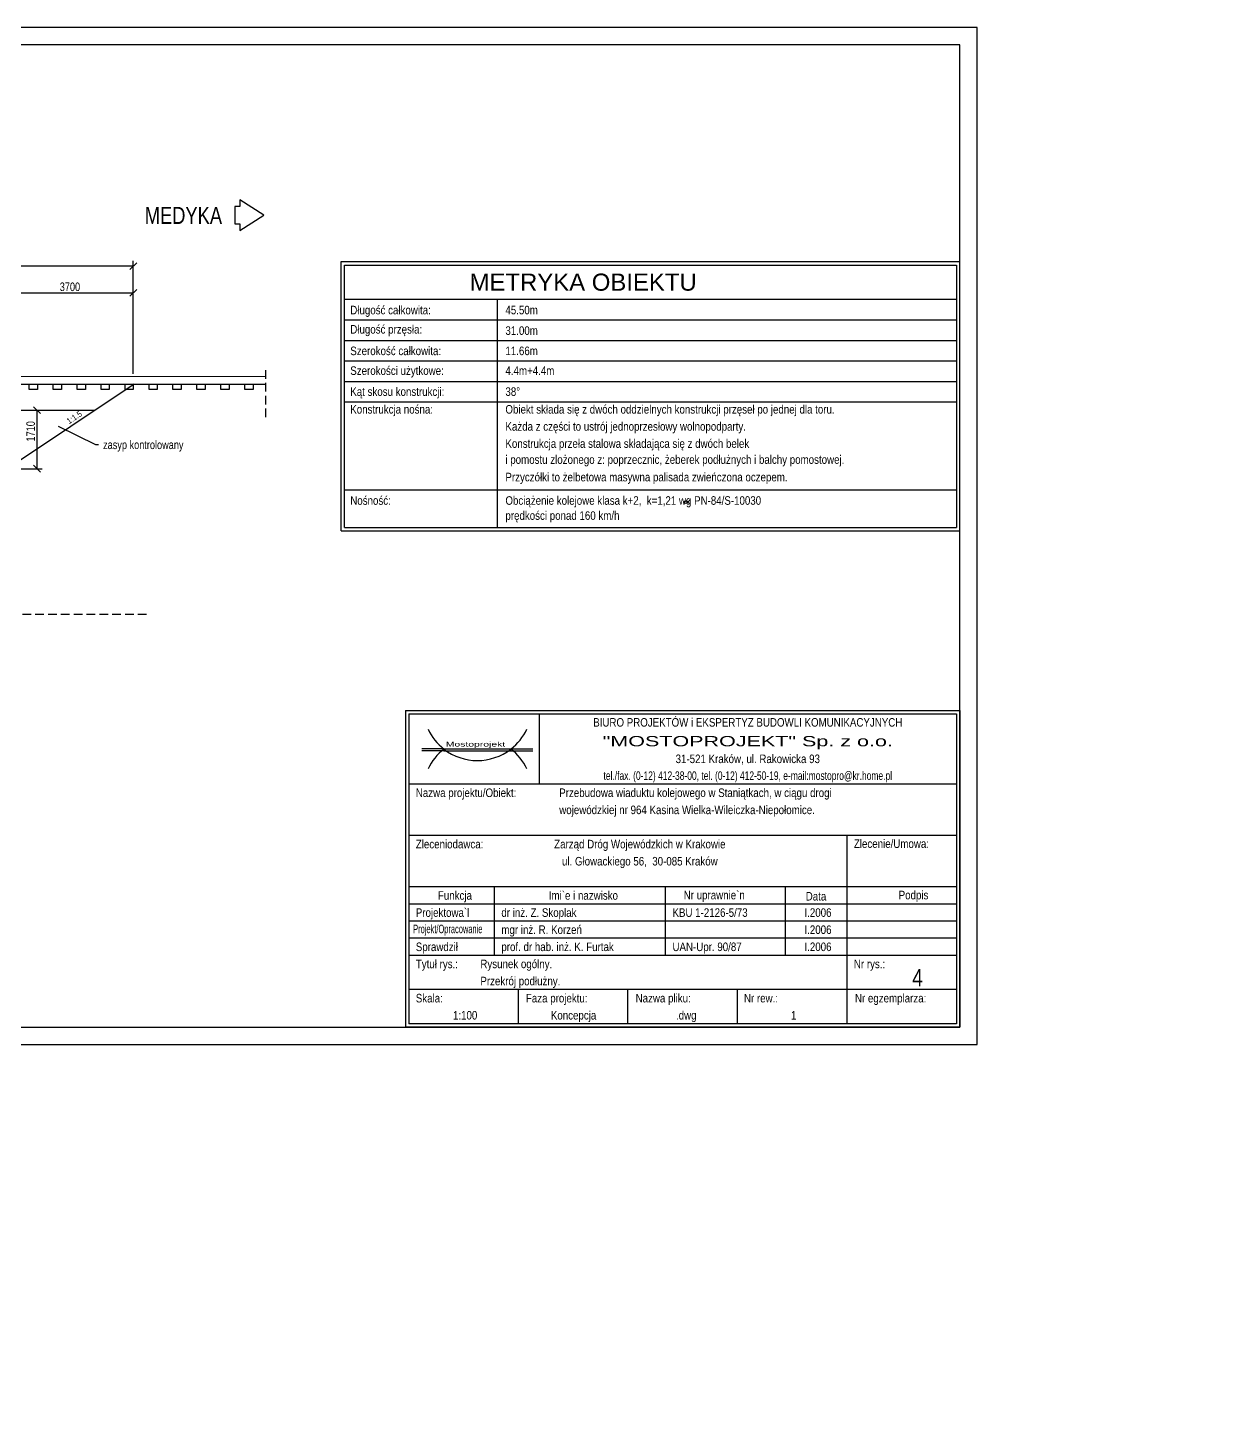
# Model space of a CAD drawing. Header units: millimetres. Extents: x -1069826 to 2704411, y -432732 to 412301.
# Drawn here: x 1677454 to 1712335, y -49615 to -9282 of the extents above; entities that cross this region are included whole.
import ezdxf
from ezdxf.enums import TextEntityAlignment as Align

# ---------------------------------------------------------------- set-up
doc = ezdxf.new("R2010")
doc.units = ezdxf.units.MM
doc.header["$LTSCALE"] = 1000
doc.header["$MEASUREMENT"] = 0
doc.linetypes.add('HIDDEN', pattern=[0.375, 0.25, -0.125])
for name, color, linetype in [('0-RAM-L', 7, 'Continuous'), ('0-RAM-T', 7, 'Continuous'), ('0-T', 7, 'Continuous'), ('0-T0-T', 7, 'Continuous'), ('0-XX0-T', 7, 'Continuous'), ('00XX00-S', 7, 'Continuous'), ('61_RZEDNE-T', 7, 'Continuous'), ('DROGO-T', 7, 'Continuous'), ('WIADUKT', 7, 'Continuous')]:
    doc.layers.add(name, color=color, linetype=linetype)
doc.styles.add('CDMSTYLE', font='CDMSIMPL', dxfattribs={"width": 0.8, "bigfont": 'CDMBIGPL'})
doc.styles.add('PAWEL', font='arial.ttf')
doc.dimstyles.new('CDMOG-MM-100', dxfattribs={"dimscale": 100, "dimtxt": 2.5, "dimasz": 2, "dimexe": 1.5, "dimexo": 3, "dimgap": 0.5, "dimtad": 1, "dimdec": 0, "dimrnd": 1, "dimzin": 1, "dimdsep": 46, "dimtxsty": 'CDMSTYLE', "dimblk": 'OBLIQUE', "dimblk1": 'OBLIQUE', "dimblk2": 'OBLIQUE', "dimsah": 1, "dimcen": -2.5, "dimclrd": 9, "dimclre": 9, "dimclrt": 9, "dimadec": 0, "dimazin": 0, "dimtfac": 1, "dimtmove": 2, "dimatfit": 3, "dimldrblk": 'OBLIQUE', "dimfxl": 1, "dimtvp": 1, "dimtolj": 1, "dimtzin": 0, "dimarcsym": 0})
doc.dimstyles.new('CDMZB-MM-100', dxfattribs={"dimscale": 100, "dimtxt": 2.5, "dimasz": 1, "dimexe": 1.5, "dimexo": 5, "dimgap": 0.5, "dimtad": 1, "dimdec": 0, "dimrnd": 1, "dimzin": 1, "dimdsep": 46, "dimtxsty": 'CDMSTYLE', "dimblk": 'OBLIQUE', "dimblk1": 'OBLIQUE', "dimblk2": 'OBLIQUE', "dimsah": 1, "dimtsz": 1, "dimcen": -2.5, "dimclrd": 9, "dimclre": 9, "dimclrt": 9, "dimadec": 0, "dimazin": 0, "dimtfac": 1, "dimtmove": 2, "dimatfit": 3, "dimldrblk": 'OBLIQUE', "dimfxl": 1, "dimtvp": 1, "dimtolj": 1, "dimtzin": 0, "dimarcsym": 0})

# ---------------------------------------------------------------- blocks, each defined once
blk = doc.blocks.new('*D497')
at = {"color": 9, "linetype": 'ByBlock', "transparency": 16777216}
for p, q in [((1010517, -21403), (1010517, -22116)), ((1043258, -21384), (1043258, -22116)), ((1010717, -21966), (1043058, -21966))]:
    blk.add_line(p, q, dxfattribs=at)
for points in [[(1010717, -21933), (1010717, -21999), (1010517, -21966)], [(1043058, -21933), (1043058, -21999), (1043258, -21966)]]:
    blk.add_solid(points, dxfattribs=at)
at = {"layer": 'Defpoints', "color": 0, "linetype": 'ByBlock', "transparency": 16777216}
for p in [(1043258, -21084, 0), (1010517, -21103, 0), (1043258, -21966)]:
    blk.add_point(p, dxfattribs=at)
at = {"color": 9, "linetype": 'ByBlock', "transparency": 16777216, "insert": (1026888, -21791), "char_height": 250, "attachment_point": 5, "style": 'CDMSTYLE'}
blk.add_mtext('\\A1;32740', dxfattribs=at)
blk = doc.blocks.new('_OBLIQUE')
at = {"color": 0, "linetype": 'ByBlock'}
blk.add_line((-0.5, -0.5), (0.5, 0.5), dxfattribs=at)
blk = doc.blocks.new('*D480')
at = {"color": 9, "linetype": 'ByBlock', "transparency": 16777216}
for p, q in [((1020270, -21298), (1020270, -21674)), ((1020170, -21624), (1020370, -21424)), ((1030330, -21524), (1020270, -21524)), ((1030230, -21624), (1030430, -21424)), ((1030330, -21371), (1030330, -21674))]:
    blk.add_line(p, q, dxfattribs=at)
at = {"layer": 'Defpoints', "color": 0, "linetype": 'ByBlock', "transparency": 16777216}
for p in [(1020270, -20798), (1030330, -20871), (1020270, -21524)]:
    blk.add_point(p, dxfattribs=at)
at = {"color": 9, "linetype": 'ByBlock', "transparency": 16777216, "insert": (1025300, -21349), "char_height": 250, "attachment_point": 5, "style": 'CDMSTYLE'}
blk.add_mtext('\\A1;\\C1;10060', dxfattribs=at)
blk = doc.blocks.new('*D471')
at = {"color": 9, "linetype": 'ByBlock', "transparency": 16777216}
for p, q in [((1017680, -14146), (1017680, -14156)), ((1022760, -14146), (1022760, -14156)), ((1017580, -14406), (1017780, -14206)), ((1017680, -14306), (1022760, -14306)), ((1022660, -14406), (1022860, -14206))]:
    blk.add_line(p, q, dxfattribs=at)
at = {"layer": 'Defpoints', "color": 0, "linetype": 'ByBlock', "transparency": 16777216}
for p in [(1022760, -14306), (1017680, -14646), (1022760, -14646)]:
    blk.add_point(p, dxfattribs=at)
at = {"color": 9, "linetype": 'ByBlock', "transparency": 16777216, "insert": (1020029, -14089), "char_height": 250, "attachment_point": 5, "style": 'CDMSTYLE'}
blk.add_mtext('\\A1;5080', dxfattribs=at)
blk = doc.blocks.new('*D470')
at = {"color": 9, "linetype": 'ByBlock', "transparency": 16777216}
for p, q in [((1020560, -18589), (1020560, -17858)), ((1024960, -18589), (1024960, -17858)), ((1020460, -18108), (1020660, -17908)), ((1020560, -18008), (1024960, -18008)), ((1024860, -18108), (1025060, -17908))]:
    blk.add_line(p, q, dxfattribs=at)
at = {"layer": 'Defpoints', "color": 0, "linetype": 'ByBlock', "transparency": 16777216}
for p in [(1024960, -18008), (1020560, -19089), (1024960, -19089)]:
    blk.add_point(p, dxfattribs=at)
at = {"color": 9, "linetype": 'ByBlock', "transparency": 16777216, "insert": (1023229, -17821), "char_height": 250, "attachment_point": 5, "style": 'CDMSTYLE'}
blk.add_mtext('\\A1;\\C1;4400', dxfattribs=at)
blk = doc.blocks.new('*D478')
at = {"color": 9, "linetype": 'ByBlock', "transparency": 16777216}
for p, q in [((1015226, -21296), (1015226, -21674)), ((1020270, -21298), (1020270, -21674)), ((1015126, -21624), (1015326, -21424)), ((1020270, -21524), (1015226, -21524)), ((1020170, -21624), (1020370, -21424))]:
    blk.add_line(p, q, dxfattribs=at)
at = {"layer": 'Defpoints', "color": 0, "linetype": 'ByBlock', "transparency": 16777216}
for p in [(1015226, -20796), (1020270, -20798), (1015226, -21524)]:
    blk.add_point(p, dxfattribs=at)
at = {"color": 9, "linetype": 'ByBlock', "transparency": 16777216, "insert": (1017748, -21349), "char_height": 250, "attachment_point": 5, "style": 'CDMSTYLE'}
blk.add_mtext('\\A1;5044', dxfattribs=at)
blk = doc.blocks.new('*D474')
at = {"color": 9, "linetype": 'ByBlock', "transparency": 16777216}
for p, q in [((1019880, -17851), (1019880, -17858)), ((1020560, -17886), (1020560, -17858)), ((1019780, -18108), (1019980, -17908)), ((1020560, -18008), (1019880, -18008)), ((1020460, -18108), (1020660, -17908))]:
    blk.add_line(p, q, dxfattribs=at)
at = {"layer": 'Defpoints', "color": 0, "linetype": 'ByBlock', "transparency": 16777216}
for p in [(1019880, -18008), (1019880, -18351), (1020560, -18386)]:
    blk.add_point(p, dxfattribs=at)
at = {"color": 9, "linetype": 'ByBlock', "transparency": 16777216, "insert": (1020220, -17833), "char_height": 250, "attachment_point": 5, "style": 'CDMSTYLE'}
blk.add_mtext('\\A1;680', dxfattribs=at)
blk = doc.blocks.new('*D479')
at = {"color": 9, "linetype": 'ByBlock', "transparency": 16777216}
for p, q in [((1015480, -18135), (1015480, -17858)), ((1019880, -18135), (1019880, -17858)), ((1015380, -18108), (1015580, -17908)), ((1015480, -18008), (1019880, -18008)), ((1019780, -18108), (1019980, -17908))]:
    blk.add_line(p, q, dxfattribs=at)
at = {"layer": 'Defpoints', "color": 0, "linetype": 'ByBlock', "transparency": 16777216}
for p in [(1019880, -18008), (1015480, -18635), (1019880, -18635)]:
    blk.add_point(p, dxfattribs=at)
at = {"color": 9, "linetype": 'ByBlock', "transparency": 16777216, "insert": (1018082, -17816), "char_height": 250, "attachment_point": 5, "style": 'CDMSTYLE'}
blk.add_mtext('\\A1;4400', dxfattribs=at)
blk = doc.blocks.new('*D481')
at = {"color": 9, "linetype": 'ByBlock', "transparency": 16777216}
for p, q in [((1035374, -21298), (1035374, -21674)), ((1030230, -21624), (1030430, -21424)), ((1030330, -21524), (1035374, -21524)), ((1035274, -21624), (1035474, -21424)), ((1030330, -21750), (1030330, -21674))]:
    blk.add_line(p, q, dxfattribs=at)
at = {"layer": 'Defpoints', "color": 0, "linetype": 'ByBlock', "transparency": 16777216}
for p in [(1035374, -20798), (1030330, -21250), (1035374, -21524)]:
    blk.add_point(p, dxfattribs=at)
at = {"color": 9, "linetype": 'ByBlock', "transparency": 16777216, "insert": (1032852, -21349), "char_height": 250, "attachment_point": 5, "style": 'CDMSTYLE'}
blk.add_mtext('\\A1;5044', dxfattribs=at)
blk = doc.blocks.new('*D477')
at = {"color": 9, "linetype": 'ByBlock', "transparency": 16777216}
for p, q in [((1030040, -17851), (1030040, -17858)), ((1030720, -17851), (1030720, -17858)), ((1029940, -18108), (1030140, -17908)), ((1030040, -18008), (1030720, -18008)), ((1030620, -18108), (1030820, -17908))]:
    blk.add_line(p, q, dxfattribs=at)
at = {"layer": 'Defpoints', "color": 0, "linetype": 'ByBlock', "transparency": 16777216}
for p in [(1030720, -18008), (1030040, -18351), (1030720, -18351)]:
    blk.add_point(p, dxfattribs=at)
at = {"color": 9, "linetype": 'ByBlock', "transparency": 16777216, "insert": (1030380, -17833), "char_height": 250, "attachment_point": 5, "style": 'CDMSTYLE'}
blk.add_mtext('\\A1;680', dxfattribs=at)
blk = doc.blocks.new('*D476')
at = {"color": 9, "linetype": 'ByBlock', "transparency": 16777216}
for p, q in [((1027840, -14146), (1027840, -14156)), ((1032920, -14146), (1032920, -14156)), ((1027740, -14406), (1027940, -14206)), ((1032920, -14306), (1027840, -14306)), ((1032820, -14406), (1033020, -14206))]:
    blk.add_line(p, q, dxfattribs=at)
at = {"layer": 'Defpoints', "color": 0, "linetype": 'ByBlock', "transparency": 16777216}
for p in [(1027840, -14306), (1027840, -14646), (1032920, -14646)]:
    blk.add_point(p, dxfattribs=at)
at = {"color": 9, "linetype": 'ByBlock', "transparency": 16777216, "insert": (1030572, -14065), "char_height": 250, "attachment_point": 5, "style": 'CDMSTYLE'}
blk.add_mtext('\\A1;5080', dxfattribs=at)
blk = doc.blocks.new('*D475')
at = {"color": 9, "linetype": 'ByBlock', "transparency": 16777216}
for p, q in [((1030720, -18135), (1030720, -17858)), ((1035120, -18135), (1035120, -17858)), ((1030620, -18108), (1030820, -17908)), ((1035120, -18008), (1030720, -18008)), ((1035020, -18108), (1035220, -17908))]:
    blk.add_line(p, q, dxfattribs=at)
at = {"layer": 'Defpoints', "color": 0, "linetype": 'ByBlock', "transparency": 16777216}
for p in [(1030720, -18008), (1030720, -18635), (1035120, -18635)]:
    blk.add_point(p, dxfattribs=at)
at = {"color": 9, "linetype": 'ByBlock', "transparency": 16777216, "insert": (1032590, -17809), "char_height": 250, "attachment_point": 5, "style": 'CDMSTYLE'}
blk.add_mtext('\\A1;4400', dxfattribs=at)
blk = doc.blocks.new('*D473')
at = {"color": 9, "linetype": 'ByBlock', "transparency": 16777216}
for p, q in [((1024960, -17691), (1024960, -17858)), ((1025640, -17985), (1025640, -17858)), ((1024860, -18108), (1025060, -17908)), ((1025640, -18008), (1024960, -18008)), ((1025540, -18108), (1025740, -17908))]:
    blk.add_line(p, q, dxfattribs=at)
at = {"layer": 'Defpoints', "color": 0, "linetype": 'ByBlock', "transparency": 16777216}
for p in [(1024960, -18008), (1024960, -18191), (1025640, -18485)]:
    blk.add_point(p, dxfattribs=at)
at = {"color": 9, "linetype": 'ByBlock', "transparency": 16777216, "insert": (1025300, -17833), "char_height": 250, "attachment_point": 5, "style": 'CDMSTYLE'}
blk.add_mtext('\\A1;\\C1;680', dxfattribs=at)
blk = doc.blocks.new('*D472')
at = {"color": 9, "linetype": 'ByBlock', "transparency": 16777216}
for p, q in [((1025640, -18135), (1025640, -17858)), ((1030040, -18135), (1030040, -17858)), ((1025540, -18108), (1025740, -17908)), ((1030040, -18008), (1025640, -18008)), ((1029940, -18108), (1030140, -17908))]:
    blk.add_line(p, q, dxfattribs=at)
at = {"layer": 'Defpoints', "color": 0, "linetype": 'ByBlock', "transparency": 16777216}
for p in [(1025640, -18008), (1025640, -18635), (1030040, -18635)]:
    blk.add_point(p, dxfattribs=at)
at = {"color": 9, "linetype": 'ByBlock', "transparency": 16777216, "insert": (1028252, -17804), "char_height": 250, "attachment_point": 5, "style": 'CDMSTYLE'}
blk.add_mtext('\\A1;\\C1;4400', dxfattribs=at)
blk = doc.blocks.new('*D469')
at = {"color": 9, "linetype": 'ByBlock', "transparency": 16777216}
for p, q in [((1022760, -14146), (1022760, -14156)), ((1027840, -14146), (1027840, -14156)), ((1022660, -14406), (1022860, -14206)), ((1022760, -14306), (1027840, -14306)), ((1027740, -14406), (1027940, -14206))]:
    blk.add_line(p, q, dxfattribs=at)
at = {"layer": 'Defpoints', "color": 0, "linetype": 'ByBlock', "transparency": 16777216}
for p in [(1027840, -14306), (1022760, -14646), (1027840, -14646)]:
    blk.add_point(p, dxfattribs=at)
at = {"color": 9, "linetype": 'ByBlock', "transparency": 16777216, "insert": (1025109, -14123), "char_height": 250, "attachment_point": 5, "style": 'CDMSTYLE'}
blk.add_mtext('\\A1;\\C1;5080', dxfattribs=at)
blk = doc.blocks.new('MOST_TAB_SKOP')
at = {"color": 9, "lineweight": 25}
for p, q in [((-167, 97.56), (-5, 97.56)), ((-167, 97.56), (-167, 5)), ((-5, 97.56), (-5, 5)), ((-166, 96.56), (-6, 96.56)), ((-166, 96.56), (-166, 6)), ((-128, 96.56), (-128, 76)), ((-6, 96.56), (-6, 6)), ((-6, 76), (-166, 76)), ((-6, 61), (-166, 61)), ((-38, 6), (-38, 61)), ((-6, 46), (-166, 46)), ((-141, 26), (-141, 46)), ((-91, 26), (-91, 46)), ((-56, 26), (-56, 46)), ((-6, 41), (-166, 41)), ((-6, 36), (-166, 36)), ((-6, 31), (-166, 31)), ((-6, 26), (-166, 26)), ((-6, 16), (-166, 16)), ((-134, 6), (-134, 16)), ((-102, 6), (-102, 16)), ((-70, 6), (-70, 16)), ((-5, 5), (-167, 5)), ((-6, 6), (-166, 6))]:
    blk.add_line(p, q, dxfattribs=at)
at = {"color": 1}
for p, q in [((-155.8, 86.28), (-162.22, 86.28)), ((-155.8, 86.28), (-136.2, 86.28)), ((-136.2, 86.28), (-129.78, 86.28))]:
    blk.add_line(p, q, dxfattribs=at)
at = {"color": 40}
for p, q in [((-155.8, 85.78), (-162.22, 85.78)), ((-155.8, 85.78), (-136.2, 85.78)), ((-136.2, 85.78), (-129.78, 85.78))]:
    blk.add_line(p, q, dxfattribs=at)
at = {"color": 9}
for centre, start, end in [((-146, 98.85), 205.1289, 232.0684), ((-146, 73.7), 25.1289, 52.0684)]:
    blk.add_arc(centre, 15.94, start, end, dxfattribs=at)
at = {"color": 5}
for centre, start, end in [((-146, 98.85), 307.9316, 334.8711), ((-146, 73.7), 127.9316, 154.8711), ((-146, 98.85), 232.0684, 307.9316)]:
    blk.add_arc(centre, 15.94, start, end, dxfattribs=at)
at = {"color": 3, "style": 'CDMSTYLE', "width": 0.85}
for s, p in [('BIURO PROJEKTÓW i EKSPERTYZ BUDOWLI KOMUNIKACYJNYCH', (-67, 92.81)), ('31-521 Kraków, ul. Rakowicka 93', (-67, 82.16))]:
    blk.add_text(s, height=2.5, dxfattribs=at).set_placement(p, align=Align.CENTER)
at = {"color": 1, "style": 'PAWEL', "width": 1.5}
blk.add_text('"MOSTOPROJEKT" Sp. z o.o.', height=3, dxfattribs=at).set_placement((-67, 87.07), align=Align.CENTER)
at = {"color": 9, "style": 'PAWEL', "width": 1.55}
blk.add_text('Mostoprojekt', height=1.4, dxfattribs=at).set_placement((-155.23, 86.99))
at = {"color": 2, "style": 'CDMSTYLE', "width": 0.74}
blk.add_text('tel./fax. (0-12) 412-38-00, tel. (0-12) 412-50-19, e-mail:mostopro@kr.home.pl', height=2.5, dxfattribs=at).set_placement((-67, 77.25), align=Align.CENTER)
at = {"color": 1, "linetype": 'Continuous', "lineweight": 25, "style": 'CDMSTYLE'}
for s, width, p in [('Nazwa projektu/Obiekt:', 0.85, (-164, 72.25)), ('Zleceniodawca:', 0.85, (-164, 57.25)), ('Zlecenie/Umowa:', 0.85, (-36, 57.37)), ('Funkcja', 0.85, (-157.54, 42.25)), ('Imi`e i nazwisko', 0.85, (-125.14, 42.25)), ('Nr uprawnie`n', 0.85, (-85.72, 42.36)), ('Data', 0.85, (-50.07, 42.02)), ('Podpis', 0.85, (-22.91, 42.37)), ('Projektowa`l', 0.85, (-164, 37.25)), ('Projekt/Opracowanie', 0.6, (-164.77, 32.47)), ('Sprawdził', 0.85, (-164, 27.25)), ('Tytuł rys.:', 0.85, (-164, 22.25)), ('Nr rys.:', 0.85, (-36, 22.25)), ('Skala:', 0.85, (-164, 12.25)), ('Faza projektu:', 0.85, (-131.83, 12.25)), ('Nazwa pliku:', 0.85, (-99.77, 12.25)), ('Nr rew.:', 0.85, (-68.11, 12.25)), ('Nr egzemplarza:', 0.85, (-35.68, 12.25))]:
    blk.add_text(s, height=2.5, dxfattribs=dict(at, width=width)).set_placement(p)
at = {"color": 3, "lineweight": 25, "style": 'CDMSTYLE', "width": 0.85}
for tag, p in [('OBIEKT1', (-122.09, 72.25)), ('OBIEKT2', (-122.09, 67.25)), ('OBIEKT3', (-122.09, 62.25)), ('GŁÓWNY_PROJEKTANT', (-139, 37.25)), ('UPRAW1', (-89, 37.25)), ('PROJEKTANT', (-139, 32.25)), ('UPRAW2', (-89, 32.25)), ('SPRAWDZIŁ', (-139, 27.25)), ('UPRAW3', (-89, 27.25)), ('NAZWARYS1', (-145.13, 22.25)), ('NAZWARYS2', (-145.13, 17.25))]:
    blk.add_attdef(tag, p, '', height=2.5, dxfattribs=at)
for tag, p in [('ZLECENIODAWCA1', (-98.54, 57.25)), ('ZLECENIODAWCA2', (-98.54, 52.25)), ('ZLEC1', (-21.49, 52.25)), ('ZLECENIODAWCA3', (-98.54, 47.25)), ('ZLEC2', (-21.49, 47.25)), ('DATA', (-46.49, 37.25)), ('DATA', (-46.49, 32.25)), ('DATA', (-46.49, 27.25)), ('SKALA', (-149.58, 7.25)), ('FAZA', (-117.91, 7.25)), ('NUMER', (-53.59, 7.25))]:
    blk.add_attdef(tag, text='', height=2.5, dxfattribs=at).set_placement(p, align=Align.CENTER)
at = {"color": 4, "linetype": 'Continuous', "style": 'CDMSTYLE', "width": 0.85}
blk.add_attdef('NUMER', text='', height=5, dxfattribs=at).set_placement((-17.41, 16.97), align=Align.CENTER)
at = {"color": 2, "lineweight": 25, "style": 'CDMSTYLE', "width": 0.85}
blk.add_attdef('NAZPLIKU', text='', height=2.5, dxfattribs=at).set_placement((-84.98, 7.25), align=Align.CENTER)
blk = doc.blocks.new('*D563')
at = {"color": 9, "linetype": 'ByBlock', "transparency": 16777216}
for p, q in [((1672841, -16729), (1672841, -16099)), ((1680541, -17932), (1680541, -16099)), ((1680541, -16249), (1672841, -16249))]:
    blk.add_line(p, q, dxfattribs=at)
at = {"layer": 'Defpoints', "color": 0, "linetype": 'ByBlock', "transparency": 16777216}
for p in [(1672841, -16249), (1672841, -17029), (1680541, -18232)]:
    blk.add_point(p, dxfattribs=at)
at = {"color": 9, "linetype": 'ByBlock', "transparency": 16777216, "xscale": 200, "yscale": 200, "zscale": 200, "rotation": 180}
blk.add_blockref('_OBLIQUE', (1672841, -16249), dxfattribs=at)
at = {"color": 9, "linetype": 'ByBlock', "transparency": 16777216, "xscale": 200, "yscale": 200, "zscale": 200}
blk.add_blockref('_OBLIQUE', (1680541, -16249), dxfattribs=at)
at = {"color": 9, "linetype": 'ByBlock', "transparency": 16777216, "insert": (1676691, -16074), "char_height": 250, "attachment_point": 5, "style": 'CDMSTYLE'}
blk.add_mtext('\\A1;7700', dxfattribs=at)
blk = doc.blocks.new('*D562')
at = {"color": 9, "linetype": 'ByBlock', "transparency": 16777216}
for p, q in [((1676841, -17906), (1676841, -16879)), ((1680541, -19396), (1680541, -16879)), ((1676841, -17029), (1680541, -17029))]:
    blk.add_line(p, q, dxfattribs=at)
at = {"layer": 'Defpoints', "color": 0, "linetype": 'ByBlock', "transparency": 16777216}
for p in [(1680541, -17029), (1676841, -18206), (1680541, -19696)]:
    blk.add_point(p, dxfattribs=at)
at = {"color": 9, "linetype": 'ByBlock', "transparency": 16777216, "xscale": 200, "yscale": 200, "zscale": 200, "rotation": 180}
blk.add_blockref('_OBLIQUE', (1676841, -17029), dxfattribs=at)
at = {"color": 9, "linetype": 'ByBlock', "transparency": 16777216, "xscale": 200, "yscale": 200, "zscale": 200}
blk.add_blockref('_OBLIQUE', (1680541, -17029), dxfattribs=at)
at = {"color": 9, "linetype": 'ByBlock', "transparency": 16777216, "insert": (1678691, -16854), "char_height": 250, "attachment_point": 5, "style": 'CDMSTYLE'}
blk.add_mtext('\\A1;3700', dxfattribs=at)
blk = doc.blocks.new('*D543')
at = {"color": 9, "linetype": 'ByBlock', "transparency": 16777216}
for p, q in [((1676589, -20456), (1677879, -20456)), ((1677729, -22166), (1677729, -20456)), ((1677076, -22166), (1677879, -22166))]:
    blk.add_line(p, q, dxfattribs=at)
at = {"layer": 'Defpoints', "color": 0, "linetype": 'ByBlock', "transparency": 16777216}
for p in [(1676289, -20456), (1677729, -20456), (1676776, -22166)]:
    blk.add_point(p, dxfattribs=at)
at = {"color": 9, "linetype": 'ByBlock', "transparency": 16777216, "xscale": 200, "yscale": 200, "zscale": 200}
for p, rotation in [((1677729, -20456), 90), ((1677729, -22166), 270)]:
    blk.add_blockref('_OBLIQUE', p, dxfattribs=dict(at, rotation=rotation))
at = {"color": 9, "linetype": 'ByBlock', "transparency": 16777216, "insert": (1677544, -21075), "char_height": 250, "attachment_point": 5, "rotation": 90, "style": 'CDMSTYLE'}
blk.add_mtext('\\A1;1710', dxfattribs=at)
blk = doc.blocks.new('A$C534018C8')
at = {"layer": 'DROGO-T', "color": 40, "linetype": 'Continuous'}
dim = blk.add_linear_dim(base=(21010, 5532.9), p1=(862, 6395.9, 0.1), p2=(21010, 6415.1, 0.1), dimstyle='CDMOG-MM-100', dxfattribs=at)
dim.commit()
dim.dimension.update_dxf_attribs({"geometry": '*D497', "text_midpoint": (10936, 5707.9)})
at = {"layer": 'WIADUKT', "color": 40, "linetype": 'Continuous'}
for base, p1, p2, picture, middle in [((8396, 13193.1, 0.1), (3316, 12852.8, 0.1), (8396, 12852.8, 0.1), '*D471', (5664.5, 13410.5, 0.1)), ((13476, 13193.1, 0.1), (18556, 12852.8, 0.1), (13476, 12852.8, 0.1), '*D476', (16207.5, 13433.6, 0.1)), ((5516, 9491.4, 0.1), (1116, 8864, 0.1), (5516, 8864, 0.1), '*D479', (3718.2, 9682.9, 0.1)), ((16356, 9491.4, 0.1), (20756, 8864, 0.1), (16356, 8864, 0.1), '*D475', (18226.2, 9690, 0.1))]:
    dim = blk.add_linear_dim(base=base, p1=p1, p2=p2, dimstyle='CDMZB-MM-100', dxfattribs=at)
    dim.commit()
    dim.dimension.update_dxf_attribs({"geometry": picture, "text_midpoint": middle, "dimtype": 128, "insert": (-1014364.1, 27499)})
for base, p1, p2, picture, middle in [((13476, 13193.1, 0.1), (8396, 12852.8, 0.1), (13476, 12852.8, 0.1), '*D469', (10744.5, 13376.1, 0.1)), ((10596, 9491.4, 0.1), (6196, 8410.4, 0.1), (10596, 8410.4, 0.1), '*D470', (8865.3, 9677.9, 0.1)), ((11276, 9491.4, 0.1), (15676, 8864, 0.1), (11276, 8864, 0.1), '*D472', (13887.6, 9695.3, 0.1))]:
    dim = blk.add_linear_dim(base=base, p1=p1, p2=p2, text='\\C1;<>', dimstyle='CDMZB-MM-100', dxfattribs=at)
    dim.commit()
    dim.dimension.update_dxf_attribs({"geometry": picture, "text_midpoint": middle, "dimtype": 128, "insert": (-1014364.1, 27499)})
for base, p1, p2, picture, middle in [((5516, 9491.4, 0.1), (6196, 9113.4, 0.1), (5516, 9147.8, 0.1), '*D474', (5856, 9666.4, 0.1)), ((16356, 9491.4, 0.1), (15676, 9147.8, 0.1), (16356, 9147.8, 0.1), '*D477', (16016, 9666.4, 0.1)), ((862, 5974.6, 0.1), (5906, 6701.3, 0.1), (862, 6703.4, 0.1), '*D478', (3384, 6149.6, 0.1)), ((21010, 5974.6, 0.1), (15966, 6249, 0.1), (21010, 6701.3, 0.1), '*D481', (18488, 6149.6, 0.1))]:
    dim = blk.add_linear_dim(base=base, p1=p1, p2=p2, dimstyle='CDMZB-MM-100', dxfattribs=at)
    dim.commit()
    dim.dimension.update_dxf_attribs({"geometry": picture, "text_midpoint": middle, "insert": (-1014364.1, 27499)})
for base, p1, p2, picture, middle in [((10596, 9491.4, 0.1), (11276, 9014, 0.1), (10596, 9308.1, 0.1), '*D473', (10936, 9666.4, 0.1)), ((5906, 5974.6, 0.1), (15966, 6628.2, 0.1), (5906, 6701.3, 0.1), '*D480', (10936, 6149.6, 0.1))]:
    dim = blk.add_linear_dim(base=base, p1=p1, p2=p2, text='\\C1;<>', dimstyle='CDMZB-MM-100', dxfattribs=at)
    dim.commit()
    dim.dimension.update_dxf_attribs({"geometry": picture, "text_midpoint": middle, "insert": (-1014364.1, 27499)})
blk = doc.blocks.new('A$C009A7C16')
at = {"layer": 'DROGO-T', "color": 40, "linetype": 'Continuous'}
blk.add_blockref('A$C534018C8', (0, 0), dxfattribs=at)

msp = doc.modelspace()

# ---------------------------------------------------------------- linework, layer by layer
at = {"color": 3, "linetype": 'Continuous'}
msp.add_line((1632811.4259, -19696.1741), (1683142.9567, -19696.1741), dxfattribs=at)
at = {"layer": '0-RAM-L', "color": 3, "linetype": 'Continuous'}
for points in [[(1627175.4139, -38982.0875), (1705196.5712, -38982.0875), (1705196.5712, -9282.0875), (1627175.4139, -9282.0875)], [(1627675.4139, -38482.0875), (1704696.5712, -38482.0875), (1704696.5712, -9782.0875), (1627675.4139, -9782.0875)]]:
    msp.add_lwpolyline(points, close=True, dxfattribs=at)
at = {"layer": '0-RAM-T', "color": 1, "linetype": 'Continuous'}
msp.add_line((1673230.6913, -20456.1741), (1679429.9567, -20456.1741), dxfattribs=at)
at = {"layer": '0-T', "color": 9}
for p, q in [((1686612.535, -16116.9753), (1704696.5712, -16116.9753)), ((1686612.535, -20216.9753), (1686612.535, -16116.9753)), ((1704696.5712, -20216.9753), (1704696.5712, -16116.9753)), ((1686712.535, -16216.9753), (1704596.5712, -16216.9753)), ((1686712.535, -20216.9753), (1686712.535, -16216.9753)), ((1704596.5712, -16216.9753), (1704596.5712, -20216.9753)), ((1686712.535, -17216.9753), (1704596.5712, -17216.9753)), ((1691185.868, -20216.9753), (1691185.868, -17216.9753)), ((1686712.535, -17816.9753), (1704596.5712, -17816.9753)), ((1686712.535, -18416.9753), (1704596.5712, -18416.9753)), ((1686712.535, -19016.9753), (1704596.5712, -19016.9753)), ((1686712.535, -19616.9753), (1704596.5712, -19616.9753)), ((1686612.535, -23980.534), (1686612.535, -20216.9753)), ((1686712.535, -23880.534), (1686712.535, -20216.9753)), ((1686712.535, -20216.9753), (1704596.5712, -20216.9753)), ((1691185.868, -23880.534), (1691185.868, -20216.9753)), ((1704596.5712, -20216.9753), (1704596.5712, -23880.534)), ((1704696.5712, -23980.534), (1704696.5712, -20216.9753)), ((1686712.535, -22780.534), (1704596.5712, -22780.534)), ((1686612.535, -23980.534), (1704696.5712, -23980.534)), ((1686712.535, -23880.534), (1704596.5712, -23880.534))]:
    msp.add_line(p, q, dxfattribs=at)
at = {"layer": '0-T', "color": 40, "linetype": 'HIDDEN'}
msp.add_line((1684407.8524, -19286.757), (1684407.8524, -20692.2322), dxfattribs=at)
at = {"layer": '0-T', "color": 1, "linetype": 'Continuous'}
for p, q in [((1629136.7535, -19529.266), (1684407.8524, -19460.227)), ((1680569.9567, -19696.1741), (1676865.6913, -22165.6844))]:
    msp.add_line(p, q, dxfattribs=at)
at = {"layer": '0-T', "color": 40, "linetype": 'Continuous'}
msp.add_line((1683221.539, -19696.1741), (1684407.8524, -19696.1741), dxfattribs=at)
at = {"layer": '0-T', "color": 3, "linetype": 'Continuous'}
msp.add_lwpolyline([(1683512.8184, -15012.0114), (1683655.0544, -15012.0114), (1683655.0544, -15212.0114), (1684355.0544, -14762.0114), (1683655.0544, -14312.0114), (1683655.0544, -14512.0114), (1683512.8184, -14512.0114), (1683512.8184, -15012.0114)], dxfattribs=at)
at = {"layer": '0-T', "color": 1, "linetype": 'Continuous'}
for points in [[(1677741.539, -19856.1741), (1677501.539, -19856.1741), (1677501.539, -19696.1741), (1677741.539, -19696.1741)], [(1678441.539, -19856.1741), (1678201.539, -19856.1741), (1678201.539, -19696.1741), (1678441.539, -19696.1741)], [(1679141.539, -19856.1741), (1678901.539, -19856.1741), (1678901.539, -19696.1741), (1679141.539, -19696.1741)], [(1679841.539, -19856.1741), (1679601.539, -19856.1741), (1679601.539, -19696.1741), (1679841.539, -19696.1741)], [(1680541.539, -19856.1741), (1680301.539, -19856.1741), (1680301.539, -19696.1741), (1680541.539, -19696.1741)], [(1681241.539, -19856.1741), (1681001.539, -19856.1741), (1681001.539, -19696.1741), (1681241.539, -19696.1741)], [(1681941.539, -19856.1741), (1681701.539, -19856.1741), (1681701.539, -19696.1741), (1681941.539, -19696.1741)], [(1682641.539, -19856.1741), (1682401.539, -19856.1741), (1682401.539, -19696.1741), (1682641.539, -19696.1741)]]:
    msp.add_lwpolyline(points, close=True, dxfattribs=at)
at = {"layer": '0-T', "color": 40, "linetype": 'Continuous'}
for points in [[(1683341.539, -19856.1741), (1683101.539, -19856.1741), (1683101.539, -19696.1741), (1683341.539, -19696.1741)], [(1684041.539, -19856.1741), (1683801.539, -19856.1741), (1683801.539, -19696.1741), (1684041.539, -19696.1741)]]:
    msp.add_lwpolyline(points, close=True, dxfattribs=at)
at = {"layer": '0-T', "color": 3, "linetype": 'Continuous'}
msp.add_spline([(1696802.0056, -23098.5074), (1696730.4806, -23148.7034), (1696677.2173, -23183.6886), (1696639.1723, -23150.2237), (1696686.3492, -23107.6338), (1696750.2639, -23151.7455), (1696780.7007, -23177.6043)], degree=3, dxfattribs=at)
at = {"layer": '00XX00-S', "color": 9, "linetype": 'Continuous', "flags": 128}
msp.add_lwpolyline([(1679522.7062, -21466.5432), (1679442.9286, -21466.5432), (1678356.3493, -20938.0795)], dxfattribs=at)
at = {"layer": '61_RZEDNE-T', "color": 40, "linetype": 'HIDDEN'}
msp.add_line((1631928.3407, -26416.1741), (1681043.3248, -26416.1741), dxfattribs=at)

# ---------------------------------------------------------------- block references
at = {"layer": '0-XX0-T', "color": 1, "linetype": 'Continuous'}
ref = msp.add_blockref('MOST_TAB_SKOP', (1705196.5712, -38982.0875), dxfattribs=dict(at, xscale=100, yscale=100, zscale=20))
ref.add_attrib('OBIEKT1', 'Przebudowa wiaduktu kolejowego w Staniątkach, w ciągu drogi ', (1692987.455, -31757.0875), dxfattribs={"layer": '0', "color": 3, "lineweight": 25, "height": 250, "style": 'CDMSTYLE', "width": 0.85})
ref.add_attrib('OBIEKT2', 'wojewódzkiej nr 964 Kasina Wielka-Wileiczka-Niepołomice. ', (1692987.455, -32257.0875), dxfattribs={"layer": '0', "color": 3, "lineweight": 25, "height": 250, "style": 'CDMSTYLE', "width": 0.85})
ref.add_attrib('ZLECENIODAWCA1', 'Zarząd Dróg Wojewódzkich w Krakowie', dxfattribs={"layer": '0', "color": 3, "lineweight": 25, "height": 250, "style": 'CDMSTYLE', "width": 0.85}).set_placement((1695342.4818, -33257.0875), align=Align.CENTER)
ref.add_attrib('ZLECENIODAWCA2', 'ul. Głowackiego 56,  30-085 Kraków', dxfattribs={"layer": '0', "color": 3, "lineweight": 25, "height": 250, "style": 'CDMSTYLE', "width": 0.85}).set_placement((1695342.4818, -33757.0875), align=Align.CENTER)
ref.add_attrib('GŁÓWNY_PROJEKTANT', 'dr inż. Z. Skoplak', (1691296.5712, -35257.0875), dxfattribs={"layer": '0', "color": 3, "lineweight": 25, "height": 250, "style": 'CDMSTYLE', "width": 0.85})
ref.add_attrib('UPRAW1', 'KBU 1-2126-5/73', (1696296.5712, -35257.0875), dxfattribs={"layer": '0', "color": 3, "lineweight": 25, "height": 250, "style": 'CDMSTYLE', "width": 0.85})
ref.add_attrib('DATA', 'I.2006', dxfattribs={"layer": '0', "color": 3, "lineweight": 25, "height": 250, "style": 'CDMSTYLE', "width": 0.85}).set_placement((1700547.9664, -35257.0875), align=Align.CENTER)
ref.add_attrib('PROJEKTANT', 'mgr inż. R. Korzeń', (1691296.5712, -35757.0875), dxfattribs={"layer": '0', "color": 3, "lineweight": 25, "height": 250, "style": 'CDMSTYLE', "width": 0.85})
ref.add_attrib('DATA', 'I.2006', dxfattribs={"layer": '0', "color": 3, "lineweight": 25, "height": 250, "style": 'CDMSTYLE', "width": 0.85}).set_placement((1700547.9664, -35757.0875), align=Align.CENTER)
ref.add_attrib('SPRAWDZIŁ', 'prof. dr hab. inż. K. Furtak ', (1691296.5712, -36257.0875), dxfattribs={"layer": '0', "color": 3, "lineweight": 25, "height": 250, "style": 'CDMSTYLE', "width": 0.85})
ref.add_attrib('UPRAW3', 'UAN-Upr. 90/87 ', (1696296.5712, -36257.0875), dxfattribs={"layer": '0', "color": 3, "lineweight": 25, "height": 250, "style": 'CDMSTYLE', "width": 0.85})
ref.add_attrib('DATA', 'I.2006', dxfattribs={"layer": '0', "color": 3, "lineweight": 25, "height": 250, "style": 'CDMSTYLE', "width": 0.85}).set_placement((1700547.9664, -36257.0875), align=Align.CENTER)
ref.add_attrib('NAZWARYS1', 'Rysunek ogólny.', (1690683.2584, -36757.0875), dxfattribs={"layer": '0', "color": 3, "lineweight": 25, "height": 250, "style": 'CDMSTYLE', "width": 0.85})
ref.add_attrib('NAZWARYS2', 'Przekrój podłużny.', (1690683.2584, -37257.0875), dxfattribs={"layer": '0', "color": 3, "lineweight": 25, "height": 250, "style": 'CDMSTYLE', "width": 0.85})
ref.add_attrib('NUMER', '4', dxfattribs={"layer": '0', "color": 4, "linetype": 'Continuous', "height": 500, "style": 'CDMSTYLE', "width": 0.85}).set_placement((1703456.0538, -37284.8601), align=Align.CENTER)
ref.add_attrib('SKALA', '1:100', dxfattribs={"layer": '0', "color": 3, "lineweight": 25, "height": 250, "style": 'CDMSTYLE', "width": 0.85}).set_placement((1690238.2552, -38257.0875), align=Align.CENTER)
ref.add_attrib('FAZA', 'Koncepcja', dxfattribs={"layer": '0', "color": 3, "lineweight": 25, "height": 250, "style": 'CDMSTYLE', "width": 0.85}).set_placement((1693405.7305, -38257.0875), align=Align.CENTER)
ref.add_attrib('NAZPLIKU', '.dwg', dxfattribs={"layer": '0', "color": 2, "lineweight": 25, "height": 250, "style": 'CDMSTYLE', "width": 0.85}).set_placement((1696699.0008, -38257.0875), align=Align.CENTER)
ref.add_attrib('NUMER', '1', dxfattribs={"layer": '0', "color": 3, "lineweight": 25, "height": 250, "style": 'CDMSTYLE', "width": 0.85}).set_placement((1699837.0936, -38257.0875), align=Align.CENTER)
at = {"layer": 'DROGO-T', "color": 40, "linetype": 'Continuous', "xscale": 1.625, "zscale": 1.625}
msp.add_blockref('A$C009A7C16', (1009116.6077, -27499.0139, -0.0313), dxfattribs=at)

# ---------------------------------------------------------------- texts
at = {"layer": '0-T', "color": 3, "linetype": 'Continuous', "style": 'CDMSTYLE'}
for s, height, width, p in [('MEDYKA', 500, 0.8, (1680876.7518, -15018.7465)), ('45.50m', 250, 0.85, (1691414.8962, -17656.9753)), ('31.00m', 250, 0.85, (1691414.8962, -18256.9753)), ('11.66m', 250, 0.85, (1691414.8962, -18849.7262)), ('4.4m+4.4m', 250, 0.85, (1691414.8962, -19427.5123)), ('38%%d', 250, 0.85, (1691414.8962, -20039.4554)), ('Obiekt składa się z dwóch oddzielnych konstrukcji przęseł po jednej dla toru.', 250, 0.85, (1691414.8962, -20556.9753)), ('Każda z części to ustrój jednoprzesłowy wolnopodparty.', 250, 0.85, (1691414.8962, -21056.9753)), ('Konstrukcja przeła stalowa składająca się z dwóch belek ', 250, 0.85, (1691414.8962, -21556.9753)), ('i pomostu zlożonego z: poprzecznic, żeberek podłużnych i balchy pomostowej.', 250, 0.85, (1691414.8962, -22024.5905)), ('Przyczółki to żelbetowa masywna palisada zwieńczona oczepem.', 250, 0.85, (1691414.8962, -22536.3748)), ('Obciążenie kolejowe klasa k+2,  k=1,21 wg PN-84/S-10030', 250, 0.85, (1691414.8962, -23220.534)), ('prędkości ponad 160 km/h', 250, 0.85, (1691414.8962, -23660.3646))]:
    msp.add_text(s, height=height, dxfattribs=dict(at, width=width)).set_placement(p)
at = {"layer": '0-T', "color": 1, "linetype": 'Continuous', "style": 'PAWEL'}
msp.add_text('METRYKA OBIEKTU', height=500, dxfattribs=at).set_placement((1693685.868, -16716.9753), align=Align.MIDDLE)
at = {"layer": '0-T', "color": 1, "style": 'CDMSTYLE', "width": 0.85}
for s, p in [('Długość całkowita:', (1686882.2175, -17656.8509)), ('Długość przęsła:', (1686882.2175, -18219.9507)), ('Szerokość całkowita:', (1686882.2175, -18849.6019)), ('Szerokości użytkowe:', (1686882.2175, -19427.3879)), ('Kąt skosu konstrukcji:', (1686882.2175, -20039.4554)), ('Konstrukcja nośna:', (1686882.2175, -20556.8509)), ('Nośność:', (1686882.2175, -23220.4097))]:
    msp.add_text(s, height=250, dxfattribs=at).set_placement(p)
at = {"layer": '0-T', "color": 1, "linetype": 'Continuous', "style": 'CDMSTYLE', "width": 0.8}
msp.add_text('zasyp kontrolowany', height=250, dxfattribs=at).set_placement((1679659.6161, -21593.1325))
at = {"layer": '0-T0-T', "color": 1, "linetype": 'Continuous', "style": 'CDMSTYLE', "width": 0.8}
msp.add_text('1:1.5', height=175, rotation=33.69006753, dxfattribs=at).set_placement((1678865.2357, -20740.1987), align=Align.CENTER)

# ---------------------------------------------------------------- dimensions: what is measured, and where the dimension line sits
at = {"layer": '0-T', "color": 9, "linetype": 'Continuous'}
for base, p1, p2, picture, middle in [((1672840.6913, -16248.6817), (1680540.6913, -18231.9995), (1672840.6913, -17028.7918), '*D563', (1676690.6913, -16073.6817)), ((1680540.6913, -17028.7918), (1676840.6913, -18206.0622), (1680540.6913, -19696.1741), '*D562', (1678690.6913, -16853.7918))]:
    dim = msp.add_linear_dim(base=base, p1=p1, p2=p2, dimstyle='CDMOG-MM-100', dxfattribs=at)
    dim.commit()
    dim.dimension.update_dxf_attribs({"geometry": picture, "text_midpoint": middle})
dim = msp.add_linear_dim(base=(1677729.3053, -20456.1741), p1=(1676776.4956, -22165.6844), p2=(1676289.1717, -20456.1741), angle=270, dimstyle='CDMOG-MM-100', dxfattribs=at)
dim.commit()
dim.dimension.update_dxf_attribs({"geometry": '*D543', "text_midpoint": (1677543.7092, -21074.5042), "dimtype": 160})

doc.saveas('drawing.dxf')
